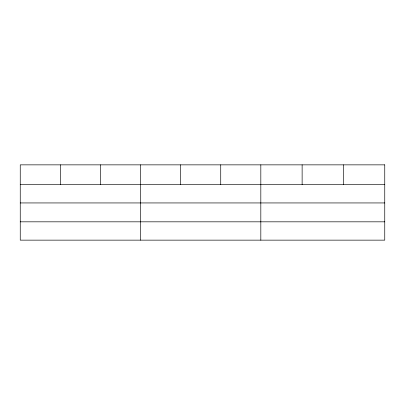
<?xml version="1.0" encoding="UTF-8"?>
<svg xmlns="http://www.w3.org/2000/svg" width="405" height="405" viewBox="0 0 405 405"><rect width="100%" height="100%" fill="white"/><g stroke="black" fill="none" stroke-linecap="round" stroke-linejoin="round"><path stroke-width="0.61" d="M20.25 184.614L384.75 184.614M20.25 202.94L384.75 202.94M20.25 221.824L384.75 221.824M343.44 164.855L343.44 184.614M302.13 164.855L302.13 184.614M260.82 164.855L260.82 240.145M220.725 164.855L220.725 184.614M180.63 164.855L180.63 184.614M140.535 164.855L140.535 240.145M100.44 164.855L100.44 184.614M60.345 164.855L60.345 184.614M384.75 164.855L20.25 164.855L20.25 240.145L384.75 240.145L384.75 164.855"/></g></svg>
